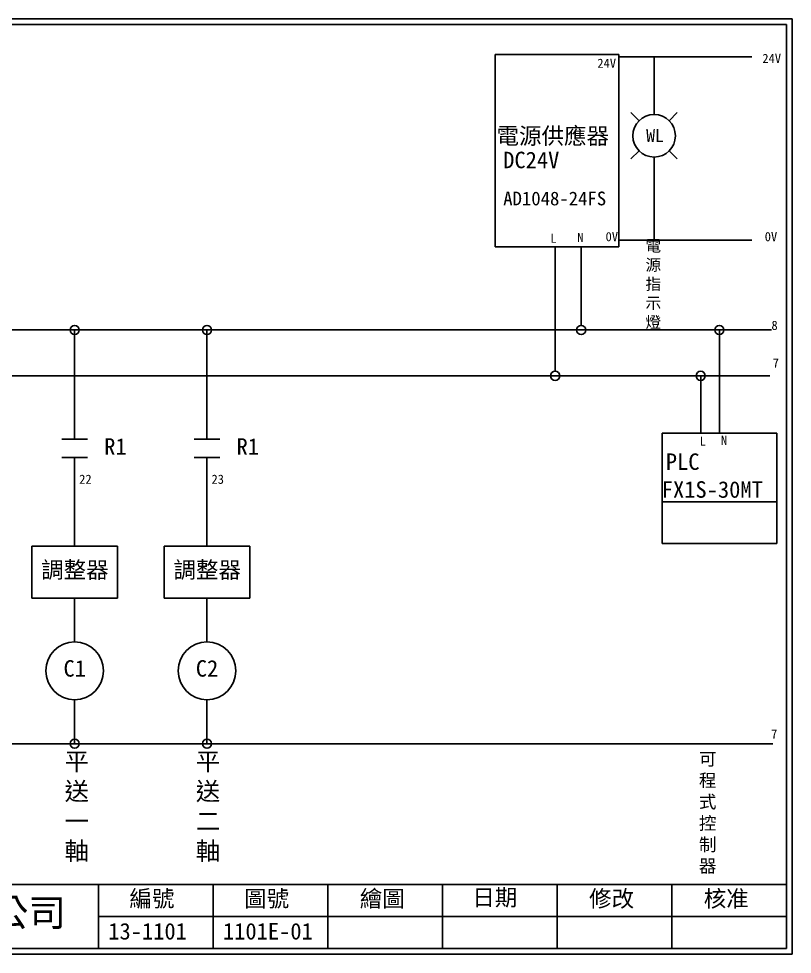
# Model space of a CAD drawing. Extents: x 10 to 297, y 3 to 207.
# Drawn here: x 128.3 to 297, y 3 to 207 of the extents above; entities that cross this region are included whole.
import ezdxf
from ezdxf.enums import TextEntityAlignment as Align

# ---------------------------------------------------------------- set-up
doc = ezdxf.new("R2010")
doc.units = 0
doc.layers.get('0').update_dxf_attribs({"linetype": 'CONTINUOUS'})
doc.layers.add('圖框層', color=7, linetype='CONTINUOUS')
doc.layers.add('標尺寸層', color=3, linetype='CONTINUOUS')
doc.styles.add('CNS', font='romanc.shx', dxfattribs={"bigfont": 'chineset.shx'})
doc.styles.add('STSL', font='KAIU.TTF')

msp = doc.modelspace()

# ---------------------------------------------------------------- linework, layer by layer
for p, q in [((259.19, 199.2), (232.19, 199.2)), ((232.19, 199.2), (232.19, 157.2)), ((259.19, 157.2), (259.19, 199.2)), ((288.16, 198.67), (259.19, 198.67)), ((266.88, 189.99), (266.88, 198.67)), ((266.88, 186.09), (266.88, 189.99)), ((263.6, 184.73), (261.83, 186.5)), ((270.16, 184.73), (271.93, 186.5)), ((263.6, 178.17), (261.83, 176.4)), ((270.16, 178.17), (271.93, 176.4)), ((266.88, 176.81), (266.88, 172.86)), ((266.88, 172.86), (266.88, 158.72)), ((232.19, 157.2), (255.19, 157.2)), ((245.3, 157.2), (245.3, 130.12)), ((250.97, 157.2), (250.97, 140.12)), ((255.19, 157.2), (259.19, 157.2)), ((288.16, 158.72), (259.19, 158.72)), ((78.4, 139.12), (292.46, 139.12)), ((140.53, 115.27), (140.53, 139.12)), ((169.38, 115.27), (169.38, 139.12)), ((281.11, 116.64), (281.11, 139.12)), ((78.4, 129.12), (292.09, 129.12)), ((268.61, 116.64), (293.61, 116.64)), ((268.61, 101.64), (268.61, 116.64)), ((293.61, 116.64), (293.61, 101.64)), ((140.53, 111.3), (140.53, 91.96)), ((169.38, 111.3), (169.38, 91.96)), ((293.61, 101.64), (268.61, 101.64)), ((140.53, 71.11), (140.53, 80.64)), ((169.38, 71.11), (169.38, 80.64)), ((140.53, 58.51), (140.53, 48.91)), ((169.38, 58.51), (169.38, 48.91))]:
    msp.add_line(p, q)
for points in [[(131.2, 91.96), (149.86, 91.96), (149.86, 80.64), (131.2, 80.64)], [(160.05, 91.96), (178.71, 91.96), (178.71, 80.64), (160.05, 80.64)]]:
    msp.add_lwpolyline(points, close=True)
for centre, radius in [((266.88, 181.45), 4.64), ((250.97, 139.12), 1), ((245.3, 129.12), 1), ((140.53, 64.81), 6.3), ((169.38, 64.81), 6.3)]:
    msp.add_circle(centre, radius)
at = {"layer": '圖框層', "color": 7}
for p, q in [((297, 206.97), (10, 206.97)), ((297, 3), (297, 206.97)), ((295.75, 205.72), (11.25, 205.72)), ((295.75, 4.25), (295.75, 205.72)), ((11.25, 18.25), (295.75, 18.25)), ((145.75, 4.25), (145.75, 18.25)), ((170.75, 4.25), (170.75, 18.25)), ((195.75, 4.25), (195.75, 18.25)), ((220.75, 4.25), (220.75, 18.25)), ((245.75, 4.25), (245.75, 18.25)), ((270.75, 4.25), (270.75, 18.25)), ((145.75, 11.25), (295.75, 11.25)), ((11.25, 4.25), (295.75, 4.25)), ((10, 3), (297, 3))]:
    msp.add_line(p, q, dxfattribs=at)
at = {"layer": '標尺寸層', "color": 7}
for p, q in [((277.03, 129.15), (277.03, 116.64)), ((137.75, 115.27), (143.31, 115.27)), ((166.6, 115.27), (172.17, 115.27)), ((137.75, 111.3), (143.31, 111.3)), ((166.6, 111.3), (172.17, 111.3)), ((268.61, 101.64), (268.61, 92.55)), ((293.61, 101.64), (293.61, 92.55)), ((268.61, 92.55), (293.61, 92.55)), ((292.73, 48.91), (86.4, 48.91))]:
    msp.add_line(p, q, dxfattribs=at)
for centre in [(140.53, 139.12), (169.38, 139.12), (281.11, 139.12), (277.03, 129.12), (140.53, 48.91), (169.38, 48.91)]:
    msp.add_circle(centre, 1, dxfattribs=at)

# ---------------------------------------------------------------- texts
at = {"color": 7}
msp.add_text('WL', height=2.856, dxfattribs=at).set_placement((267.08, 181.5), align=Align.MIDDLE_CENTER)
at = {"layer": '圖框層', "color": 4, "style": 'STSL'}
for s, height, p in [('24V', 2, (254.49, 196.26)), ('24V', 2, (290.47, 197.32)), ('電源供應器', 3.6, (232.5, 179.63)), ('DC24V', 3.6, (233.96, 174.37)), ('AD1048-24FS', 3, (233.97, 166.28)), ('L', 2, (244.26, 158.11)), ('N', 2, (250.12, 158.26)), ('0V', 2, (256.29, 158.46)), ('0V', 2, (290.99, 158.46)), ('8', 2, (292.46, 139.12)), ('7', 2, (292.73, 130.9)), ('R1', 3.6, (146.97, 111.9)), ('R1', 3.6, (175.83, 111.9)), ('L', 2, (276.8, 113.88)), ('N', 2, (281.44, 114.06)), ('PLC', 3.6, (269.42, 108.6)), ('22', 2, (141.51, 105.57)), ('23', 2, (170.37, 105.57)), ('FX1S-30MT', 3.6, (268.54, 102.53)), ('調整器', 3.6, (133.21, 85.02)), ('調整器', 3.6, (162.07, 85.02)), ('C1', 3.6, (138.09, 63.53)), ('C2', 3.6, (166.94, 63.53)), ('7', 2, (292.38, 50.01)), ('編號', 3.6, (152.47, 13.34)), ('圖號', 3.6, (177.47, 13.34)), ('繪圖', 3.6, (202.69, 13.34)), ('日期', 3.6, (227.22, 13.59)), ('修改', 3.6, (252.69, 13.34)), ('核准', 3.6, (277.69, 13.34)), ('泓陞自動化科技有限公司', 6, (48.6, 9.08)), ('13-1101', 3.6, (147.86, 6.22)), ('1101E-01', 3.6, (172.86, 6.22))]:
    msp.add_text(s, height=height, dxfattribs=at).set_placement(p)
at = {"layer": '標尺寸層', "color": 7, "attachment_point": 1, "style": 'CNS'}
for s, insert, char_height, width in [('{\\fDFKai-SB|b0|i0|c136|p65;電\\P源指示燈}', (264.99, 158.72), 2.5, 4.1392), ('{\\fDFKai-SB|b0|i0|c136|p65;平送一軸}', (138.33, 46.99), 3.9, 5.4243), ('{\\fDFKai-SB|b0|i0|c136|p65;平送二軸}', (166.95, 46.99), 3.9, 5.4243), ('{\\fDFKai-SB|b0|i0|c136|p65;可程式控制器}', (276.64, 46.99), 2.8, 5.4243)]:
    msp.add_mtext(s, dxfattribs=dict(at, insert=insert, char_height=char_height, width=width))

doc.saveas('drawing.dxf')
